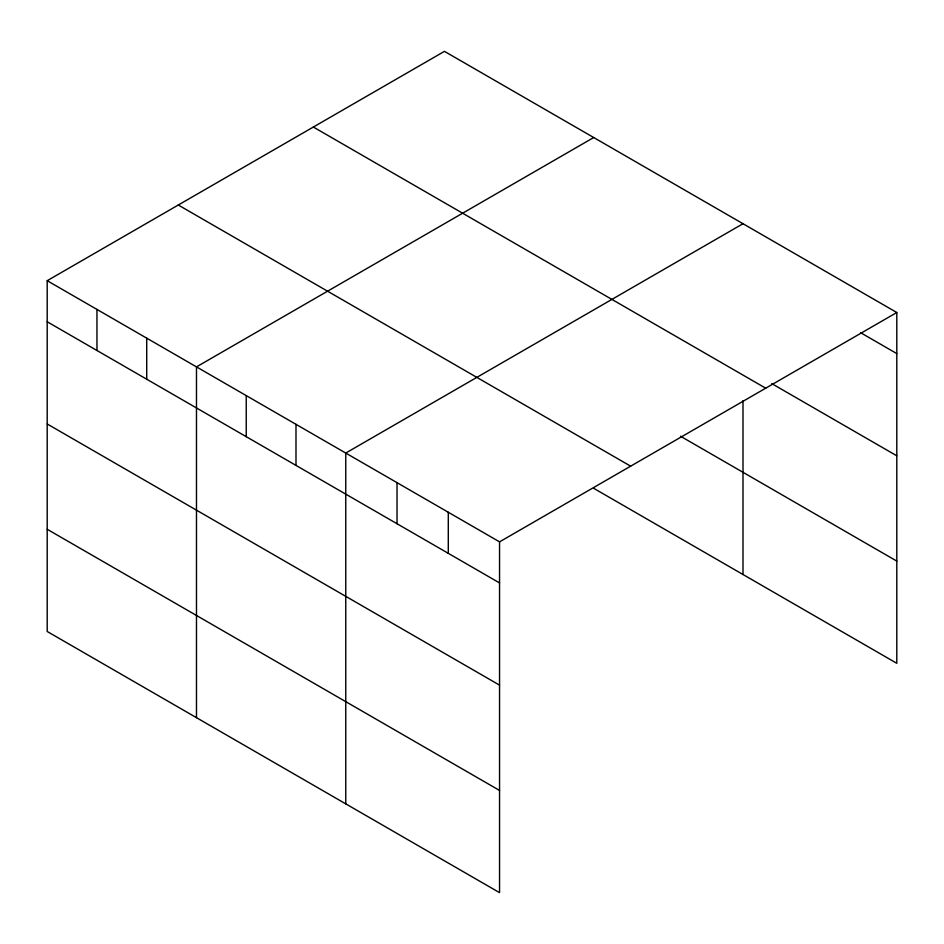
<?xml version="1.0" encoding="UTF-8"?>
<svg xmlns="http://www.w3.org/2000/svg" width="944" height="944" viewBox="0 0 944 944"><rect width="100%" height="100%" fill="white"/><g stroke="black" fill="none" stroke-linecap="round" stroke-linejoin="round"><path stroke-width="1.42" d="M47.2 280.698L499.553 541.856L499.553 892.646L47.2 631.489L47.2 280.698L444.447 51.354L896.8 312.511L896.8 663.302L593.717 488.319M593.717 137.529L196.482 366.886L196.482 717.664M742.999 223.716L345.752 453.061L345.752 803.851M499.553 541.856L896.8 312.511M860.539 332.654L896.8 353.587M771.755 383.606L896.8 455.799M313.349 127.039L765.714 388.196M680.482 436.211L896.8 561.102M178.286 205.013L630.651 466.183M47.2 321.762L499.553 582.932M47.2 423.974L499.553 685.143M47.2 529.277L499.553 790.447M742.999 400.634L742.999 574.507M448.294 512.262L448.294 553.337M397.023 482.667L397.023 523.731M295.991 424.34L295.991 465.404M246.242 395.607L246.242 436.683M146.721 338.153L146.721 379.228M96.961 309.42L96.961 350.495"/></g></svg>
